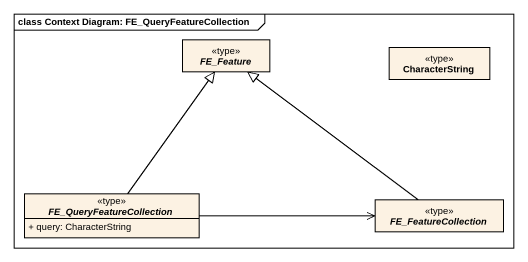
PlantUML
@startuml
mainframe class Context Diagram: FE_QueryFeatureCollection
hide circle
hide empty members
skinparam classAttributeIconSize 0
abstract class FE_Feature <<type>>
class CharacterString <<type>>
abstract class FE_QueryFeatureCollection <<type>> {
  + query: CharacterString
}
abstract class FE_FeatureCollection <<type>>
FE_QueryFeatureCollection -up-|> FE_Feature
FE_QueryFeatureCollection -right-> FE_FeatureCollection
FE_FeatureCollection -up-|> FE_Feature
@enduml
